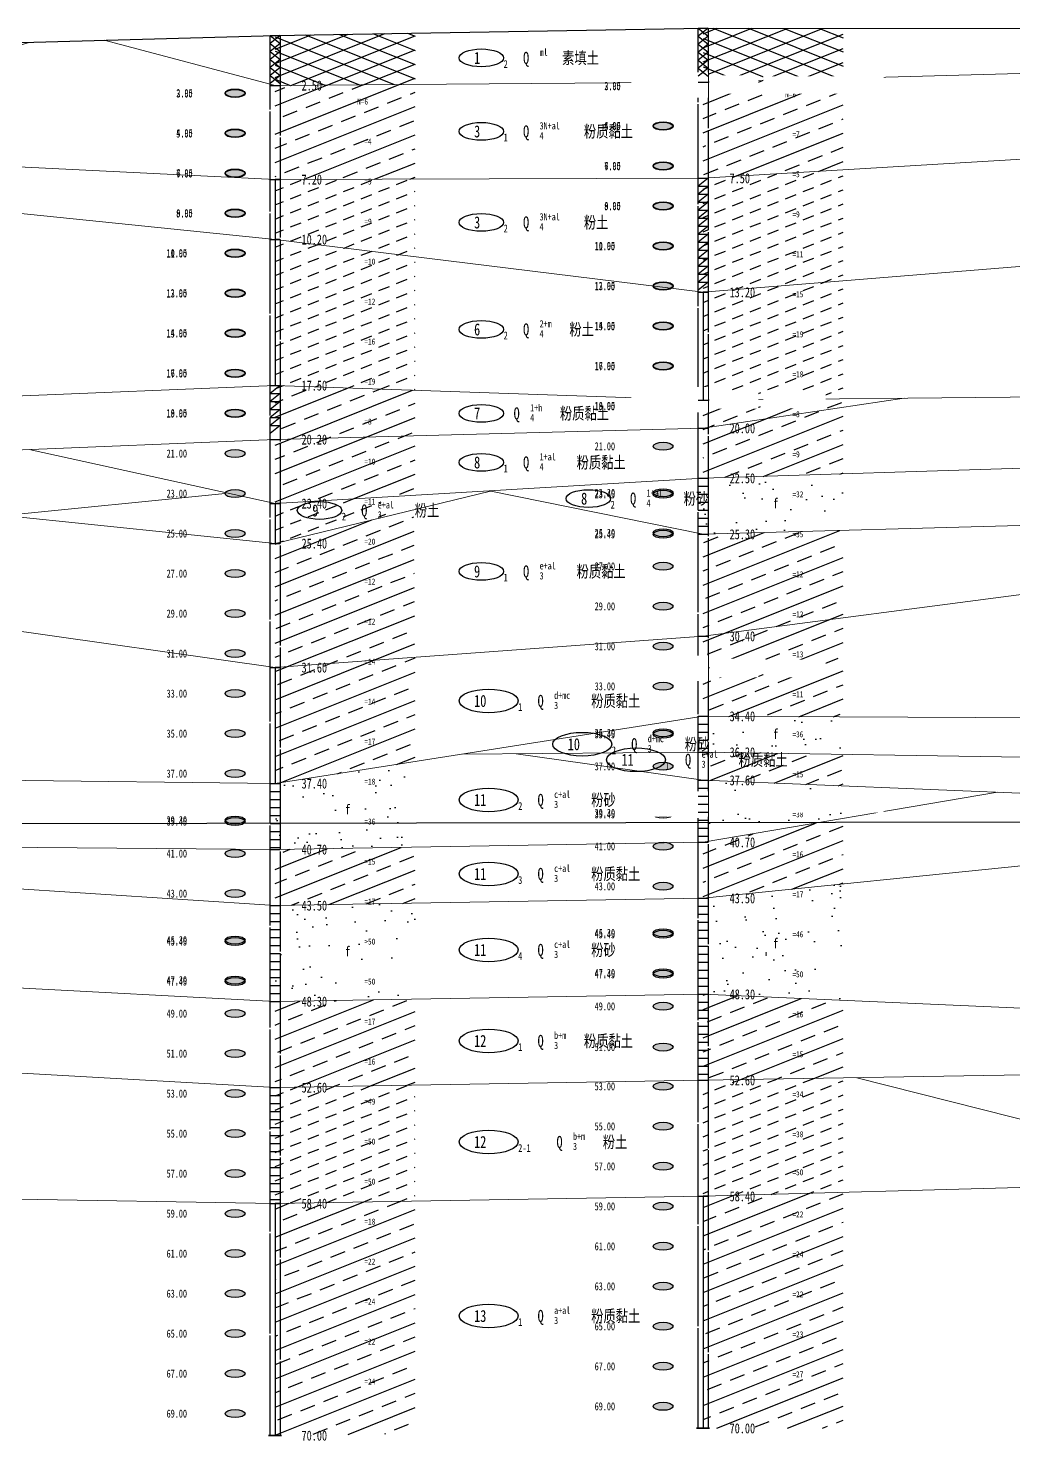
# Model space of a CAD drawing. Header units: millimetres. Extents: x 946 to 3601, y 223 to 2569.
# Drawn here: x 1460.5 to 1509.8, y 267.8 to 338.4 of the extents above; entities that cross this region are included whole.
import ezdxf

# ---------------------------------------------------------------- set-up
doc = ezdxf.new("R2010")
doc.units = ezdxf.units.MM
doc.linetypes.add('sx', pattern=[10, 5, 0, 5, 0])
for name, color, linetype in [('dz-temp', 4, 'Continuous'), ('GiCAD_PouMian', 7, 'Continuous'), ('GICAD_QUYANG', 7, 'Continuous'), ('地质-地层符号', 3, 'Continuous'), ('地质-地面线', 7, 'Continuous'), ('地质-填充花纹', 8, 'Continuous'), ('地质-标贯', 7, 'Continuous'), ('地质-钻孔', 7, 'Continuous')]:
    doc.layers.add(name, color=color, linetype=linetype)
doc.layers.add('地质-地层线', color=7, linetype='Continuous', lineweight=15)
doc.layers.add('地质-文字', color=7, linetype='Continuous', lineweight=15)
doc.styles.add('LZ_FONTS_FS', font='', dxfattribs={"width": 0.7})
doc.styles.add('叠加符号', font='', dxfattribs={"width": 0.7, "height": 2.5})
doc.styles.add('地层编号', font='', dxfattribs={"width": 0.7, "height": 3})
doc.styles.add('层底标注', font='', dxfattribs={"width": 0.7, "height": 2.5})
doc.styles.add('岩土名称', font='', dxfattribs={"width": 0.7, "height": 3})
doc.styles.add('时代', font='', dxfattribs={"width": 0.7, "height": 3})
doc.styles.add('标贯动探', font='', dxfattribs={"width": 0.7, "height": 1.5})
doc.styles.get('LZ_FONTS_FS').set_extended_font_data('仿宋_GB2312')
doc.styles.get('叠加符号').set_extended_font_data('仿宋_GB2312')
doc.styles.get('地层编号').set_extended_font_data('仿宋_GB2312')
doc.styles.get('层底标注').set_extended_font_data('仿宋_GB2312')
doc.styles.get('岩土名称').set_extended_font_data('仿宋_GB2312')
doc.styles.get('时代').set_extended_font_data('仿宋_GB2312')
doc.styles.get('标贯动探').set_extended_font_data('仿宋_GB2312')
pattern_1 = [(21.80141, (207.059, -62.8771), (-1.7677652, 0.7071061), []), (21.80141, (208.809, -62.8771), (-1.7677652, 0.7071061), [0.7615765, -0.475985])]
pattern_2 = [(21.80141, (207.059, -62.8771), (-0.88388348, 0.3535534), [0.571183, -0.38078866])]
pattern_3 = [(17.062863, (207.05897, -62.8771), (2.79036967, 1.24889985), [-5.9751498, 0, -4.4813624, 0, -4.4813624, 0]), (3.01447, (207.059, -62.8771), (7.2145321, 1.8094251), [-2.978456, 0, -7.7439854, 0, -1.7870735, 0]), (345.96657, (201.6935, -62.8771), (11.0733864, -1.5019982), [-1.573447, 0, -6.293788, 0, -7.3427527, 0]), (17.06286, (207.059, -62.877), (-2.941879, 3.021541), [-3.983433, 0, -4.979292, 0, -4.481362, 0]), (3.01447, (207.059, -62.877), (4.858372, 4.093388), [-3.574147, 0, -5.361221, 0, -1.787074, 0]), (345.7037, (201.6935, -62.877), (5.2409553, 1.250378), [-2.088827, 0, -6.788688, 0, -10.444135, 0]), (339.87047, (201.6935, -62.877), (6.9800505, 1.196567), [-0.942291, 0, -3.769163, 0, -3.769163, 0]), (17.06286, (207.059, -62.8771), (6.5425438, 3.7545058), [-1.4937875, 0, -1.4937875, 0, -4.4813624, 0]), (3.01447, (207.059, -62.877), (2.716851, 3.980613), [-3.574147, 0, -7.743985, 0, -1.787074, 0]), (345.7037, (201.6935, -62.877), (15.682466, 1.374167), [-6.266481, 0, -2.611034, 0, -2.611034, 0]), (339.8705, (201.6935, -62.877), (230427.237503, -84451.983463), [-1.187286, 0, -9.894053, 0, -0.94229, 0])]
pattern_4 = [(21.80141, (207.059, -62.8771), (-0.88388348, 0.3535534), []), (158.19859, (207.059, -62.8771), (-0.88388348, -0.3535534), [])]

# ---------------------------------------------------------------- blocks, each defined once
blk = doc.blocks.new('gkqy_yuan.dwg不标1')
at = {"layer": 'GiCAD_PouMian'}
h = blk.add_hatch(color=7, dxfattribs=at)
edge = h.paths.add_edge_path()
edge.add_arc((0, 0), 1, 0, 360)
at = {"layer": 'GICAD_QUYANG', "color": 7}
blk.add_circle((0, 0), 1, dxfattribs=at)
blk = doc.blocks.new('gkqy_rao.dwg不标1')
at = {"layer": 'GICAD_QUYANG', "color": 7}
blk.add_circle((0, 0), 1, dxfattribs=at)
blk = doc.blocks.new('WipeoutBlock')
at = {"color": 7}
blk.add_wipeout([(0, 0), (0, 1), (1, 1), (1, 0)], dxfattribs=at)

msp = doc.modelspace()

# ---------------------------------------------------------------- hatches: boundary and pattern name
at = {"layer": '地质-填充花纹', "linetype": 'Continuous'}
h = msp.add_hatch(dxfattribs=at)
h.set_pattern_fill('GKSTT', color=256, scale=0.25, style=0, pattern_type=2)
h.set_pattern_definition(pattern_4)
h.paths.add_polyline_path([(1501.288, 338.435), (1501.288, 335.935), (1494.288, 335.743), (1494.288, 338.443)])
h = msp.add_hatch(dxfattribs=at)
h.set_pattern_fill('GKSTT', color=256, scale=0.25, style=0, pattern_type=2)
h.set_pattern_definition(pattern_4)
h.paths.add_polyline_path([(1479.888, 335.633), (1472.888, 335.58), (1472.888, 338.08), (1479.888, 338.198)])
h = msp.add_hatch(dxfattribs=at)
h.set_pattern_fill('GLYNT', color=256, scale=0.25, style=0, pattern_type=2)
h.set_pattern_definition(pattern_1)
h.paths.add_polyline_path([(1479.888, 330.9), (1472.888, 330.88), (1472.888, 335.58), (1479.888, 335.633)])
h = msp.add_hatch(dxfattribs=at)
h.set_pattern_fill('GLYNT', color=256, scale=0.25, style=0, pattern_type=2)
h.set_pattern_definition(pattern_1)
h.paths.add_polyline_path([(1501.288, 331.36), (1494.288, 330.943), (1494.288, 335.743), (1501.288, 335.935)])
h = msp.add_hatch(dxfattribs=at)
h.set_pattern_fill('GKFT', color=256, scale=0.25, style=0, pattern_type=2)
h.set_pattern_definition(pattern_2)
h.paths.add_polyline_path([(1501.288, 325.81), (1494.288, 325.243), (1494.288, 330.943), (1501.288, 331.36)])
h = msp.add_hatch(dxfattribs=at)
h.set_pattern_fill('GKFT', color=256, scale=0.25, style=0, pattern_type=2)
h.set_pattern_definition(pattern_2)
h.paths.add_polyline_path([(1479.888, 327.017), (1472.888, 327.88), (1472.888, 330.88), (1479.888, 330.9)])
h = msp.add_hatch(dxfattribs=at)
h.set_pattern_fill('GKFT', color=256, scale=0.25, style=0, pattern_type=2)
h.set_pattern_definition(pattern_2)
h.paths.add_polyline_path([(1479.888, 327.017), (1479.888, 320.338), (1472.888, 320.58), (1472.888, 327.88)])
h = msp.add_hatch(dxfattribs=at)
h.set_pattern_fill('GKFT', color=256, scale=0.25, style=0, pattern_type=2)
h.set_pattern_definition(pattern_2)
h.paths.add_polyline_path([(1501.288, 319.91), (1494.288, 319.843), (1494.288, 325.243), (1501.288, 325.81)])
h = msp.add_hatch(dxfattribs=at)
h.set_pattern_fill('GLYNT', color=256, scale=0.25, style=0, pattern_type=2)
h.set_pattern_definition(pattern_1)
h.paths.add_polyline_path([(1479.888, 320.338), (1479.888, 318.064), (1472.888, 317.88), (1472.888, 320.58)])
h = msp.add_hatch(dxfattribs=at)
h.set_pattern_fill('GLYNT', color=256, scale=0.25, style=0, pattern_type=2)
h.set_pattern_definition(pattern_1)
h.paths.add_polyline_path([(1501.288, 319.485), (1494.288, 318.443), (1494.288, 319.843), (1501.288, 319.91)])
h = msp.add_hatch(dxfattribs=at)
h.set_pattern_fill('GLYNT', color=256, scale=0.25, style=0, pattern_type=2)
h.set_pattern_definition(pattern_1)
h.paths.add_polyline_path([(1501.288, 316.16), (1494.288, 315.943), (1494.288, 318.443), (1501.288, 319.485)])
h = msp.add_hatch(dxfattribs=at)
h.set_pattern_fill('GLYNT', color=256, scale=0.25, style=0, pattern_type=2)
h.set_pattern_definition(pattern_1)
h.paths.add_polyline_path([(1479.888, 315.093), (1478.108, 314.988), (1472.888, 314.68), (1472.888, 317.88), (1479.888, 318.064)])
h = msp.add_hatch(dxfattribs=at)
h.set_pattern_fill('GLXS', color=256, scale=0.25, style=0, pattern_type=2)
h.set_pattern_definition(pattern_3)
h.paths.add_polyline_path([(1501.288, 313.335), (1494.288, 313.143), (1494.288, 315.943), (1501.288, 316.16)])
h = msp.add_hatch(dxfattribs=at)
h.set_pattern_fill('GKFT', color=256, scale=0.25, style=0, pattern_type=2)
h.set_pattern_definition(pattern_2)
h.paths.add_polyline_path([(1472.888, 312.68), (1472.888, 314.68), (1478.108, 314.988), (1478.463, 314.035)])
h = msp.add_hatch(dxfattribs=at)
h.set_pattern_fill('GLYNT', color=256, scale=0.25, style=0, pattern_type=2)
h.set_pattern_definition(pattern_1)
h.paths.add_polyline_path([(1479.888, 306.991), (1472.888, 306.48), (1472.888, 312.68), (1478.273, 313.988), (1479.826, 314.366)])
h = msp.add_hatch(dxfattribs=at)
h.set_pattern_fill('GLYNT', color=256, scale=0.25, style=0, pattern_type=2)
h.set_pattern_definition(pattern_1)
h.paths.add_polyline_path([(1501.288, 308.96), (1494.288, 308.043), (1494.288, 313.143), (1501.288, 313.335)])
h = msp.add_hatch(dxfattribs=at)
h.set_pattern_fill('GLYNT', color=256, scale=0.25, style=0, pattern_type=2)
h.set_pattern_definition(pattern_1)
h.paths.add_polyline_path([(1501.288, 304.01), (1494.288, 304.043), (1494.288, 308.043), (1501.288, 308.96)])
h = msp.add_hatch(dxfattribs=at)
h.set_pattern_fill('GLYNT', color=256, scale=0.25, style=0, pattern_type=2)
h.set_pattern_definition(pattern_1)
h.paths.add_polyline_path([(1479.888, 301.78), (1472.888, 300.68), (1472.888, 306.48), (1479.888, 306.991)])
h = msp.add_hatch(dxfattribs=at)
h.set_pattern_fill('GLXS', color=256, scale=0.25, style=0, pattern_type=2)
h.set_pattern_definition(pattern_3)
h.paths.add_polyline_path([(1501.288, 304.01), (1501.288, 302.135), (1494.288, 302.243), (1494.288, 304.043)])
h = msp.add_hatch(dxfattribs=at)
h.set_pattern_fill('GLXS', color=256, scale=0.25, style=0, pattern_type=2)
h.set_pattern_definition(pattern_3)
h.paths.add_polyline_path([(1479.888, 297.498), (1472.888, 297.38), (1472.888, 300.68), (1479.888, 301.78)])
h = msp.add_hatch(dxfattribs=at)
h.set_pattern_fill('GLYNT', color=256, scale=0.25, style=0, pattern_type=2)
h.set_pattern_definition(pattern_1)
h.paths.add_polyline_path([(1501.288, 302.135), (1501.288, 300.56), (1494.288, 300.843), (1494.288, 302.243)])
h = msp.add_hatch(dxfattribs=at)
h.set_pattern_fill('GLXS', color=256, scale=0.25, style=0, pattern_type=2)
h.set_pattern_definition(pattern_3)
h.paths.add_polyline_path([(1501.288, 300.56), (1501.288, 298.935), (1494.288, 297.743), (1494.288, 300.843)])
h = msp.add_hatch(dxfattribs=at)
h.set_pattern_fill('GLYNT', color=256, scale=0.25, style=0, pattern_type=2)
h.set_pattern_definition(pattern_1)
h.paths.add_polyline_path([(1501.288, 295.66), (1494.288, 294.943), (1494.288, 297.743), (1501.288, 298.935)])
h = msp.add_hatch(dxfattribs=at)
h.set_pattern_fill('GLYNT', color=256, scale=0.25, style=0, pattern_type=2)
h.set_pattern_definition(pattern_1)
h.paths.add_polyline_path([(1479.888, 294.698), (1472.888, 294.58), (1472.888, 297.38), (1479.888, 297.498)])
h = msp.add_hatch(dxfattribs=at)
h.set_pattern_fill('GLXS', color=256, scale=0.25, style=0, pattern_type=2)
h.set_pattern_definition(pattern_3)
h.paths.add_polyline_path([(1501.288, 289.835), (1494.288, 290.143), (1494.288, 294.943), (1501.288, 295.66)])
h = msp.add_hatch(dxfattribs=at)
h.set_pattern_fill('GLXS', color=256, scale=0.25, style=0, pattern_type=2)
h.set_pattern_definition(pattern_3)
h.paths.add_polyline_path([(1479.888, 289.898), (1472.888, 289.78), (1472.888, 294.58), (1479.888, 294.698)])
h = msp.add_hatch(dxfattribs=at)
h.set_pattern_fill('GLYNT', color=256, scale=0.25, style=0, pattern_type=2)
h.set_pattern_definition(pattern_1)
h.paths.add_polyline_path([(1479.888, 285.598), (1472.888, 285.48), (1472.888, 289.78), (1479.888, 289.898)])
h = msp.add_hatch(dxfattribs=at)
h.set_pattern_fill('GLYNT', color=256, scale=0.25, style=0, pattern_type=2)
h.set_pattern_definition(pattern_1)
h.paths.add_polyline_path([(1501.288, 289.835), (1501.288, 285.96), (1494.288, 285.843), (1494.288, 290.143)])
h = msp.add_hatch(dxfattribs=at)
h.set_pattern_fill('GKFT', color=256, scale=0.25, style=0, pattern_type=2)
h.set_pattern_definition(pattern_2)
h.paths.add_polyline_path([(1479.888, 279.798), (1472.888, 279.68), (1472.888, 285.48), (1479.888, 285.598)])
h = msp.add_hatch(dxfattribs=at)
h.set_pattern_fill('GKFT', color=256, scale=0.25, style=0, pattern_type=2)
h.set_pattern_definition(pattern_2)
h.paths.add_polyline_path([(1501.288, 280.235), (1494.288, 280.043), (1494.288, 285.843), (1501.288, 285.96)])
h = msp.add_hatch(dxfattribs=at)
h.set_pattern_fill('GLYNT', color=256, scale=0.25, style=0, pattern_type=2)
h.set_pattern_definition(pattern_1)
h.paths.add_polyline_path([(1479.888, 268.198), (1472.888, 268.08), (1472.888, 279.68), (1479.888, 279.798)])
h = msp.add_hatch(dxfattribs=at)
h.set_pattern_fill('GLYNT', color=256, scale=0.25, style=0, pattern_type=2)
h.set_pattern_definition(pattern_1)
h.paths.add_polyline_path([(1501.288, 268.443), (1494.291, 268.443), (1494.288, 280.043), (1501.288, 280.235)])

# ---------------------------------------------------------------- linework, layer by layer
at = {"layer": 'dz-temp', "color": 7, "linetype": 'Continuous'}
msp.add_line((1394.9, 298.586), (1589.7, 298.884), dxfattribs=at)
at = {"layer": '地质-地层符号', "color": 7, "linetype": 'Continuous'}
for centre, major_axis in [((1483.201, 336.961), (-1.113, 0)), ((1483.201, 333.286), (-1.113, 0)), ((1483.201, 328.736), (-1.113, 0)), ((1483.201, 323.386), (-1.113, 0)), ((1483.201, 319.186), (-1.113, 0)), ((1483.201, 316.736), (-1.113, 0)), ((1488.551, 314.927), (-1.113, 0)), ((1475.111, 314.334), (-1.113, 0)), ((1483.201, 311.286), (-1.113, 0)), ((1483.565, 304.811), (-1.476, 0)), ((1488.246, 302.647), (-1.476, 0)), ((1490.936, 301.867), (-1.476, 0)), ((1483.565, 299.861), (-1.476, 0)), ((1483.565, 296.161), (-1.476, 0)), ((1483.565, 292.361), (-1.476, 0)), ((1483.565, 287.811), (-1.476, 0)), ((1483.565, 282.761), (-1.476, 0)), ((1483.565, 274.061), (-1.476, 0))]:
    msp.add_ellipse(centre, major_axis=major_axis, ratio=0.4, dxfattribs=at)
at = {"layer": '地质-地层线', "color": 7}
for p, q in [((1448.288, 334.187), (1460.588, 337.733)), ((1464.346, 337.839), (1472.888, 335.58)), ((1494.288, 335.743), (1522.288, 336.514)), ((1472.888, 335.58), (1494.288, 335.743)), ((1448.288, 332.087), (1472.888, 330.88)), ((1494.288, 330.943), (1522.288, 332.614)), ((1472.888, 330.88), (1494.288, 330.943)), ((1448.288, 330.387), (1472.888, 327.88)), ((1472.888, 327.88), (1494.288, 325.243)), ((1494.288, 325.243), (1522.288, 327.514)), ((1448.288, 319.587), (1472.888, 320.58)), ((1472.888, 320.58), (1494.288, 319.843)), ((1494.288, 319.843), (1522.288, 320.114)), ((1494.288, 318.443), (1504.339, 319.94)), ((1448.288, 316.887), (1472.888, 317.88)), ((1472.888, 317.88), (1494.288, 318.443)), ((1460.588, 317.383), (1472.888, 314.68)), ((1494.288, 315.943), (1522.288, 316.814)), ((1472.888, 314.68), (1494.288, 315.943)), ((1448.288, 312.987), (1470.388, 315.18)), ((1472.888, 312.68), (1483.658, 315.297)), ((1483.588, 315.311), (1494.288, 313.143)), ((1459.338, 314.083), (1472.888, 312.68)), ((1494.288, 313.143), (1522.288, 313.914)), ((1494.288, 308.043), (1522.288, 311.714)), ((1448.288, 309.987), (1472.888, 306.48)), ((1472.888, 306.48), (1494.288, 308.043)), ((1472.888, 300.68), (1494.288, 304.043)), ((1494.288, 304.043), (1522.288, 303.914)), ((1482.251, 302.151), (1494.288, 302.243)), ((1484.938, 302.171), (1494.288, 300.843)), ((1494.288, 302.243), (1522.288, 301.814)), ((1448.288, 300.987), (1472.888, 300.68)), ((1494.288, 300.843), (1522.288, 299.714)), ((1494.288, 297.743), (1509, 300.249)), ((1448.288, 297.587), (1472.888, 297.38)), ((1472.888, 297.38), (1494.288, 297.743)), ((1494.288, 294.943), (1522.288, 297.814)), ((1448.288, 296.187), (1472.888, 294.58)), ((1472.888, 294.58), (1494.288, 294.943)), ((1448.288, 291.087), (1472.888, 289.78)), ((1472.888, 289.78), (1494.288, 290.143)), ((1494.288, 290.143), (1522.288, 288.914)), ((1448.288, 286.887), (1472.888, 285.48)), ((1494.288, 285.843), (1522.288, 286.314)), ((1472.888, 285.48), (1494.288, 285.843)), ((1501.972, 285.972), (1522.288, 280.814)), ((1494.288, 280.043), (1522.288, 280.814)), ((1448.288, 280.087), (1472.888, 279.68)), ((1472.888, 279.68), (1494.288, 280.043))]:
    msp.add_line(p, q, dxfattribs=at)
at = {"layer": '地质-地面线', "color": 7, "linetype": 'Continuous'}
for p, q in [((1472.888, 338.08), (1494.288, 338.443)), ((1494.288, 338.443), (1522.288, 338.414)), ((1448.288, 337.387), (1472.888, 338.08))]:
    msp.add_line(p, q, dxfattribs=at)
at = {"layer": '地质-钻孔', "color": 7, "linetype": 'sx'}
for p, q in [((1494.038, 338.443), (1494.538, 338.443)), ((1494.038, 268.443), (1494.038, 338.443)), ((1494.538, 338.443), (1494.538, 268.443)), ((1472.638, 338.08), (1473.138, 338.08)), ((1472.638, 268.08), (1472.638, 338.08)), ((1473.138, 338.08), (1473.138, 268.08)), ((1494.613, 268.443), (1493.963, 268.443)), ((1493.963, 268.443), (1494.038, 268.443)), ((1494.538, 268.443), (1494.613, 268.443)), ((1473.213, 268.08), (1472.563, 268.08)), ((1472.563, 268.08), (1472.638, 268.08)), ((1473.138, 268.08), (1473.213, 268.08))]:
    msp.add_line(p, q, dxfattribs=at)
at = {"layer": '地质-钻孔', "color": 7, "linetype": 'Continuous'}
for p, q in [((1494.038, 338.443), (1494.538, 338.443)), ((1494.038, 338.443), (1494.538, 338.043)), ((1494.538, 338.443), (1494.038, 338.043)), ((1472.638, 338.08), (1473.138, 338.08)), ((1472.638, 338.08), (1473.138, 337.68)), ((1473.138, 338.08), (1472.638, 337.68)), ((1472.638, 337.68), (1473.138, 337.28)), ((1473.138, 337.68), (1472.638, 337.28)), ((1494.038, 338.043), (1494.538, 337.643)), ((1494.538, 338.043), (1494.038, 337.643)), ((1494.038, 337.643), (1494.538, 337.243)), ((1494.538, 337.643), (1494.038, 337.243)), ((1472.638, 337.28), (1473.138, 336.88)), ((1473.138, 337.28), (1472.638, 336.88)), ((1472.638, 336.88), (1473.138, 336.48)), ((1473.138, 336.88), (1472.638, 336.48)), ((1494.038, 337.243), (1494.538, 336.843)), ((1494.538, 337.243), (1494.038, 336.843)), ((1472.638, 336.48), (1473.138, 336.08)), ((1473.138, 336.48), (1472.638, 336.08)), ((1472.638, 336.08), (1473.138, 335.68)), ((1473.138, 336.08), (1472.638, 335.68)), ((1472.638, 335.58), (1473.138, 335.58)), ((1472.638, 335.58), (1473.138, 335.58)), ((1472.638, 330.88), (1473.138, 330.88)), ((1472.638, 330.88), (1473.138, 330.88)), ((1472.638, 330.88), (1473.138, 330.88)), ((1473.138, 330.88), (1472.888, 330.88)), ((1472.888, 330.88), (1472.888, 327.88)), ((1494.038, 330.943), (1494.538, 330.943)), ((1494.038, 330.943), (1494.538, 330.943)), ((1494.038, 330.943), (1494.538, 330.943)), ((1494.538, 330.943), (1494.038, 330.543)), ((1494.038, 330.543), (1494.538, 330.543)), ((1494.538, 330.543), (1494.038, 330.143)), ((1494.538, 330.943), (1494.538, 330.943)), ((1494.538, 330.543), (1494.538, 330.543)), ((1494.038, 330.143), (1494.538, 330.143)), ((1494.538, 330.143), (1494.038, 329.743)), ((1494.538, 330.143), (1494.538, 330.143)), ((1494.038, 329.743), (1494.538, 329.743)), ((1494.538, 329.743), (1494.038, 329.343)), ((1494.038, 329.343), (1494.538, 329.343)), ((1494.538, 329.343), (1494.038, 328.943)), ((1494.538, 329.743), (1494.538, 329.743)), ((1494.538, 329.343), (1494.538, 329.343)), ((1494.038, 328.943), (1494.538, 328.943)), ((1494.538, 328.943), (1494.038, 328.543)), ((1494.038, 328.543), (1494.538, 328.543)), ((1494.538, 328.543), (1494.038, 328.143)), ((1494.538, 328.943), (1494.538, 328.943)), ((1494.538, 328.543), (1494.538, 328.543)), ((1472.638, 327.88), (1473.138, 327.88)), ((1472.638, 327.88), (1473.138, 327.88)), ((1472.638, 327.88), (1473.138, 327.88)), ((1473.138, 327.88), (1472.888, 327.88)), ((1472.888, 327.88), (1472.888, 320.58)), ((1494.038, 328.143), (1494.538, 328.143)), ((1494.538, 328.143), (1494.038, 327.743)), ((1494.038, 327.743), (1494.538, 327.743)), ((1494.538, 327.743), (1494.038, 327.343)), ((1494.538, 328.143), (1494.538, 328.143)), ((1494.538, 327.743), (1494.538, 327.743)), ((1494.038, 327.343), (1494.538, 327.343)), ((1494.538, 327.343), (1494.038, 326.943)), ((1494.538, 327.343), (1494.538, 327.343)), ((1494.038, 326.943), (1494.538, 326.943)), ((1494.538, 326.943), (1494.038, 326.543)), ((1494.038, 326.543), (1494.538, 326.543)), ((1494.538, 326.543), (1494.038, 326.143)), ((1494.538, 326.943), (1494.538, 326.943)), ((1494.538, 326.543), (1494.538, 326.543)), ((1494.038, 326.143), (1494.538, 326.143)), ((1494.538, 326.143), (1494.038, 325.743)), ((1494.038, 325.743), (1494.538, 325.743)), ((1494.538, 325.743), (1494.038, 325.343)), ((1494.538, 326.143), (1494.538, 326.143)), ((1494.538, 325.743), (1494.538, 325.743)), ((1494.038, 325.243), (1494.538, 325.243)), ((1494.038, 325.243), (1494.538, 325.243)), ((1494.038, 325.243), (1494.538, 325.243)), ((1494.538, 325.243), (1494.288, 325.243)), ((1472.638, 320.58), (1473.138, 320.58)), ((1472.638, 320.58), (1473.138, 320.58)), ((1473.138, 320.58), (1472.638, 320.18)), ((1472.638, 320.58), (1473.138, 320.58)), ((1472.638, 320.18), (1473.138, 320.18)), ((1473.138, 320.18), (1472.638, 319.78)), ((1473.138, 320.58), (1473.138, 320.58)), ((1473.138, 320.18), (1473.138, 320.18)), ((1472.638, 319.78), (1473.138, 319.78)), ((1473.138, 319.78), (1472.638, 319.38)), ((1472.638, 319.38), (1473.138, 319.38)), ((1473.138, 319.38), (1472.638, 318.98)), ((1473.138, 319.78), (1473.138, 319.78)), ((1473.138, 319.38), (1473.138, 319.38)), ((1472.638, 318.98), (1473.138, 318.98)), ((1473.138, 318.98), (1472.638, 318.58)), ((1472.638, 318.58), (1473.138, 318.58)), ((1473.138, 318.58), (1472.638, 318.18)), ((1473.138, 318.98), (1473.138, 318.98)), ((1473.138, 318.58), (1473.138, 318.58)), ((1472.638, 317.88), (1473.138, 317.88)), ((1472.638, 317.88), (1473.138, 317.88)), ((1494.038, 318.443), (1494.538, 318.443)), ((1494.038, 318.443), (1494.538, 318.443)), ((1494.038, 315.943), (1494.538, 315.943)), ((1494.038, 315.943), (1494.538, 315.943)), ((1494.038, 315.943), (1494.538, 315.943)), ((1494.038, 315.543), (1494.538, 315.543)), ((1494.038, 315.143), (1494.538, 315.143)), ((1472.638, 314.68), (1473.138, 314.68)), ((1472.638, 314.68), (1473.138, 314.68)), ((1472.638, 314.68), (1473.138, 314.68)), ((1473.138, 314.68), (1472.888, 314.68)), ((1472.888, 314.68), (1472.888, 312.68)), ((1494.038, 314.743), (1494.538, 314.743)), ((1494.038, 314.343), (1494.538, 314.343)), ((1494.038, 313.943), (1494.538, 313.943)), ((1494.038, 313.543), (1494.538, 313.543)), ((1494.038, 313.143), (1494.538, 313.143)), ((1494.038, 313.143), (1494.538, 313.143)), ((1472.638, 312.68), (1473.138, 312.68)), ((1472.638, 312.68), (1473.138, 312.68)), ((1494.038, 308.043), (1494.538, 308.043)), ((1494.038, 308.043), (1494.538, 308.043)), ((1472.638, 306.48), (1473.138, 306.48)), ((1472.638, 306.48), (1473.138, 306.48)), ((1472.638, 306.48), (1473.138, 306.48)), ((1473.138, 306.48), (1472.888, 306.48)), ((1472.888, 306.48), (1472.888, 300.68)), ((1494.038, 304.043), (1494.538, 304.043)), ((1494.038, 304.043), (1494.538, 304.043)), ((1494.038, 304.043), (1494.538, 304.043)), ((1494.038, 303.643), (1494.538, 303.643)), ((1494.038, 303.243), (1494.538, 303.243)), ((1494.038, 302.843), (1494.538, 302.843)), ((1494.038, 302.443), (1494.538, 302.443)), ((1494.038, 302.243), (1494.538, 302.243)), ((1494.038, 302.243), (1494.538, 302.243)), ((1472.638, 300.68), (1473.138, 300.68)), ((1472.638, 300.68), (1473.138, 300.68)), ((1472.638, 300.68), (1473.138, 300.68)), ((1472.638, 300.28), (1473.138, 300.28)), ((1494.038, 300.843), (1494.538, 300.843)), ((1494.038, 300.843), (1494.538, 300.843)), ((1494.038, 300.843), (1494.538, 300.843)), ((1472.638, 299.88), (1473.138, 299.88)), ((1472.638, 299.48), (1473.138, 299.48)), ((1472.638, 299.08), (1473.138, 299.08)), ((1472.638, 298.68), (1473.138, 298.68)), ((1472.638, 298.28), (1473.138, 298.28)), ((1494.038, 298.443), (1494.538, 298.443)), ((1494.038, 298.043), (1494.538, 298.043)), ((1472.638, 297.88), (1473.138, 297.88)), ((1472.638, 297.48), (1473.138, 297.48)), ((1472.638, 297.38), (1473.138, 297.38)), ((1472.638, 297.38), (1473.138, 297.38)), ((1494.038, 297.743), (1494.538, 297.743)), ((1494.038, 297.743), (1494.538, 297.743)), ((1472.638, 294.58), (1473.138, 294.58)), ((1472.638, 294.58), (1473.138, 294.58)), ((1472.638, 294.58), (1473.138, 294.58)), ((1494.038, 294.943), (1494.538, 294.943)), ((1494.038, 294.943), (1494.538, 294.943)), ((1494.038, 294.943), (1494.538, 294.943)), ((1494.038, 294.543), (1494.538, 294.543)), ((1472.638, 294.18), (1473.138, 294.18)), ((1494.038, 294.143), (1494.538, 294.143)), ((1472.638, 293.78), (1473.138, 293.78)), ((1472.638, 293.38), (1473.138, 293.38)), ((1494.038, 293.743), (1494.538, 293.743)), ((1494.038, 293.343), (1494.538, 293.343)), ((1472.638, 292.98), (1473.138, 292.98)), ((1472.638, 292.58), (1473.138, 292.58)), ((1494.038, 292.943), (1494.538, 292.943)), ((1494.038, 292.543), (1494.538, 292.543)), ((1472.638, 292.18), (1473.138, 292.18)), ((1472.638, 291.78), (1473.138, 291.78)), ((1494.038, 292.143), (1494.538, 292.143)), ((1494.038, 291.743), (1494.538, 291.743)), ((1472.638, 291.38), (1473.138, 291.38)), ((1472.638, 290.98), (1473.138, 290.98)), ((1494.038, 291.343), (1494.538, 291.343)), ((1472.638, 290.58), (1473.138, 290.58)), ((1494.038, 290.943), (1494.538, 290.943)), ((1494.038, 290.543), (1494.538, 290.543)), ((1472.638, 290.18), (1473.138, 290.18)), ((1472.638, 289.78), (1473.138, 289.78)), ((1472.638, 289.78), (1473.138, 289.78)), ((1494.038, 290.143), (1494.538, 290.143)), ((1494.038, 290.143), (1494.538, 290.143)), ((1494.038, 290.143), (1494.538, 290.143)), ((1494.038, 290.143), (1494.538, 290.143)), ((1494.038, 289.743), (1494.538, 289.743)), ((1494.038, 289.343), (1494.538, 289.343)), ((1494.038, 288.943), (1494.538, 288.943)), ((1494.038, 288.543), (1494.538, 288.543)), ((1494.038, 288.143), (1494.538, 288.143)), ((1494.038, 287.743), (1494.538, 287.743)), ((1494.038, 287.343), (1494.538, 287.343)), ((1494.038, 286.943), (1494.538, 286.943)), ((1494.038, 286.543), (1494.538, 286.543)), ((1494.038, 286.143), (1494.538, 286.143)), ((1472.638, 285.48), (1473.138, 285.48)), ((1472.638, 285.48), (1473.138, 285.48)), ((1472.638, 285.48), (1473.138, 285.48)), ((1494.038, 285.843), (1494.538, 285.843)), ((1494.038, 285.843), (1494.538, 285.843)), ((1472.638, 285.08), (1473.138, 285.08)), ((1472.638, 284.68), (1473.138, 284.68)), ((1472.638, 284.28), (1473.138, 284.28)), ((1472.638, 283.88), (1473.138, 283.88)), ((1472.638, 283.48), (1473.138, 283.48)), ((1472.638, 283.08), (1473.138, 283.08)), ((1472.638, 282.68), (1473.138, 282.68)), ((1472.638, 282.28), (1473.138, 282.28)), ((1472.638, 281.88), (1473.138, 281.88)), ((1472.638, 281.48), (1473.138, 281.48)), ((1472.638, 281.08), (1473.138, 281.08)), ((1472.638, 280.68), (1473.138, 280.68)), ((1472.638, 280.28), (1473.138, 280.28)), ((1472.638, 279.88), (1473.138, 279.88)), ((1472.638, 279.68), (1473.138, 279.68)), ((1472.638, 279.68), (1473.138, 279.68)), ((1472.638, 279.68), (1473.138, 279.68)), ((1473.138, 279.68), (1472.888, 279.68)), ((1472.888, 279.68), (1472.888, 268.08)), ((1494.038, 280.043), (1494.538, 280.043)), ((1494.038, 280.043), (1494.538, 280.043)), ((1494.538, 280.043), (1494.288, 280.043)), ((1494.288, 280.043), (1494.288, 268.443)), ((1494.038, 268.443), (1494.538, 268.443)), ((1472.638, 268.08), (1473.138, 268.08))]:
    msp.add_line(p, q, dxfattribs=at)

# ---------------------------------------------------------------- block references
at = {"color": 7, "linetype": 'Continuous', "xscale": 0.5, "yscale": 0.2}
for name, p in [('gkqy_yuan.dwg不标1', (1492.288, 335.568)), ('gkqy_yuan.dwg不标1', (1492.288, 335.543)), ('gkqy_yuan.dwg不标1', (1470.888, 335.205)), ('gkqy_yuan.dwg不标1', (1470.888, 335.18)), ('gkqy_yuan.dwg不标1', (1470.888, 333.205)), ('gkqy_yuan.dwg不标1', (1470.888, 333.18)), ('gkqy_yuan.dwg不标1', (1492.288, 333.568)), ('gkqy_yuan.dwg不标1', (1492.288, 333.543)), ('gkqy_yuan.dwg不标1', (1470.888, 331.205)), ('gkqy_yuan.dwg不标1', (1470.888, 331.18)), ('gkqy_yuan.dwg不标1', (1492.288, 331.568)), ('gkqy_yuan.dwg不标1', (1492.288, 331.543)), ('gkqy_yuan.dwg不标1', (1470.888, 329.205)), ('gkqy_yuan.dwg不标1', (1470.888, 329.18)), ('gkqy_yuan.dwg不标1', (1492.288, 329.568)), ('gkqy_yuan.dwg不标1', (1492.288, 329.543)), ('gkqy_yuan.dwg不标1', (1492.288, 327.568)), ('gkqy_yuan.dwg不标1', (1492.288, 327.543)), ('gkqy_yuan.dwg不标1', (1470.888, 327.205)), ('gkqy_yuan.dwg不标1', (1470.888, 327.18)), ('gkqy_yuan.dwg不标1', (1492.288, 325.568)), ('gkqy_yuan.dwg不标1', (1492.288, 325.543)), ('gkqy_yuan.dwg不标1', (1470.888, 325.205)), ('gkqy_yuan.dwg不标1', (1470.888, 325.18)), ('gkqy_yuan.dwg不标1', (1492.288, 323.568)), ('gkqy_yuan.dwg不标1', (1492.288, 323.543)), ('gkqy_yuan.dwg不标1', (1470.888, 323.205)), ('gkqy_yuan.dwg不标1', (1470.888, 323.18)), ('gkqy_yuan.dwg不标1', (1470.888, 321.205)), ('gkqy_yuan.dwg不标1', (1470.888, 321.18)), ('gkqy_yuan.dwg不标1', (1492.288, 321.568)), ('gkqy_yuan.dwg不标1', (1492.288, 321.543)), ('gkqy_yuan.dwg不标1', (1470.888, 319.205)), ('gkqy_yuan.dwg不标1', (1470.888, 319.18)), ('gkqy_yuan.dwg不标1', (1492.288, 319.568)), ('gkqy_yuan.dwg不标1', (1492.288, 319.543)), ('gkqy_yuan.dwg不标1', (1470.888, 317.18)), ('gkqy_yuan.dwg不标1', (1492.288, 317.543)), ('gkqy_yuan.dwg不标1', (1470.888, 315.18)), ('gkqy_yuan.dwg不标1', (1492.288, 315.218)), ('gkqy_rao.dwg不标1', (1492.288, 315.143)), ('gkqy_yuan.dwg不标1', (1470.888, 313.18)), ('gkqy_yuan.dwg不标1', (1492.288, 313.218)), ('gkqy_rao.dwg不标1', (1492.288, 313.143)), ('gkqy_yuan.dwg不标1', (1492.288, 311.543)), ('gkqy_yuan.dwg不标1', (1470.888, 311.18)), ('gkqy_yuan.dwg不标1', (1470.888, 309.18)), ('gkqy_yuan.dwg不标1', (1492.288, 309.543)), ('gkqy_yuan.dwg不标1', (1470.888, 307.18)), ('gkqy_yuan.dwg不标1', (1492.288, 307.543)), ('gkqy_yuan.dwg不标1', (1470.888, 305.18)), ('gkqy_yuan.dwg不标1', (1492.288, 305.543)), ('gkqy_yuan.dwg不标1', (1470.888, 303.18)), ('gkqy_yuan.dwg不标1', (1492.288, 303.218)), ('gkqy_rao.dwg不标1', (1492.288, 303.143)), ('gkqy_yuan.dwg不标1', (1492.288, 301.543)), ('gkqy_yuan.dwg不标1', (1470.888, 301.18)), ('gkqy_yuan.dwg不标1', (1470.888, 298.855)), ('gkqy_rao.dwg不标1', (1470.888, 298.78)), ('gkqy_yuan.dwg不标1', (1492.288, 299.218)), ('gkqy_rao.dwg不标1', (1492.288, 299.143)), ('gkqy_yuan.dwg不标1', (1470.888, 297.18)), ('gkqy_yuan.dwg不标1', (1492.288, 297.543)), ('gkqy_yuan.dwg不标1', (1470.888, 295.18)), ('gkqy_yuan.dwg不标1', (1492.288, 295.543)), ('gkqy_yuan.dwg不标1', (1492.288, 293.218)), ('gkqy_rao.dwg不标1', (1492.288, 293.143)), ('gkqy_yuan.dwg不标1', (1470.888, 292.855)), ('gkqy_rao.dwg不标1', (1470.888, 292.78)), ('gkqy_yuan.dwg不标1', (1470.888, 290.855)), ('gkqy_rao.dwg不标1', (1470.888, 290.78)), ('gkqy_yuan.dwg不标1', (1492.288, 291.218)), ('gkqy_rao.dwg不标1', (1492.288, 291.143)), ('gkqy_yuan.dwg不标1', (1492.288, 289.543)), ('gkqy_yuan.dwg不标1', (1470.888, 289.18)), ('gkqy_yuan.dwg不标1', (1492.288, 287.503)), ('gkqy_yuan.dwg不标1', (1470.888, 287.18)), ('gkqy_yuan.dwg不标1', (1470.888, 285.18)), ('gkqy_yuan.dwg不标1', (1492.288, 285.543)), ('gkqy_yuan.dwg不标1', (1470.888, 283.18)), ('gkqy_yuan.dwg不标1', (1492.288, 283.543)), ('gkqy_yuan.dwg不标1', (1470.888, 281.18)), ('gkqy_yuan.dwg不标1', (1492.288, 281.543)), ('gkqy_yuan.dwg不标1', (1492.288, 279.543)), ('gkqy_yuan.dwg不标1', (1470.888, 279.18)), ('gkqy_yuan.dwg不标1', (1492.288, 277.543)), ('gkqy_yuan.dwg不标1', (1470.888, 277.18)), ('gkqy_yuan.dwg不标1', (1492.288, 275.543)), ('gkqy_yuan.dwg不标1', (1470.888, 275.18)), ('gkqy_yuan.dwg不标1', (1470.888, 273.18)), ('gkqy_yuan.dwg不标1', (1492.288, 273.543)), ('gkqy_yuan.dwg不标1', (1470.888, 271.18)), ('gkqy_yuan.dwg不标1', (1492.288, 271.543)), ('gkqy_yuan.dwg不标1', (1470.888, 269.18)), ('gkqy_yuan.dwg不标1', (1492.288, 269.543))]:
    msp.add_blockref(name, p, dxfattribs=at)

# ---------------------------------------------------------------- texts
at = {"color": 7, "linetype": 'Continuous', "style": 'LZ_FONTS_FS', "width": 0.75}
for s, p in [('3.00', (1489.351, 335.343)), ('2.95', (1489.351, 335.368)), ('3.00', (1467.951, 334.98)), ('2.95', (1467.951, 335.005)), ('4.95', (1467.951, 333.005)), ('5.00', (1467.951, 332.98)), ('4.95', (1489.351, 333.368)), ('5.00', (1489.351, 333.343)), ('6.95', (1467.951, 331.005)), ('7.00', (1467.951, 330.98)), ('6.95', (1489.351, 331.368)), ('7.00', (1489.351, 331.343)), ('8.95', (1467.951, 329.005)), ('9.00', (1467.951, 328.98)), ('8.95', (1489.351, 329.368)), ('9.00', (1489.351, 329.343)), ('10.95', (1488.866, 327.368)), ('11.00', (1488.866, 327.343)), ('10.95', (1467.466, 327.005)), ('11.00', (1467.466, 326.98)), ('12.95', (1488.866, 325.368)), ('13.00', (1488.866, 325.343)), ('12.95', (1467.466, 325.005)), ('13.00', (1467.466, 324.98)), ('14.95', (1488.866, 323.368)), ('15.00', (1488.866, 323.343)), ('14.95', (1467.466, 323.005)), ('15.00', (1467.466, 322.98)), ('16.95', (1467.466, 321.005)), ('17.00', (1467.466, 320.98)), ('16.95', (1488.866, 321.368)), ('17.00', (1488.866, 321.343)), ('18.95', (1467.466, 319.005)), ('19.00', (1467.466, 318.98)), ('18.95', (1488.866, 319.368)), ('19.00', (1488.866, 319.343)), ('21.00', (1467.466, 316.98)), ('21.00', (1488.866, 317.343)), ('23.00', (1467.466, 314.98)), ('23.30', (1488.866, 315.018)), ('23.45', (1488.866, 314.943)), ('25.00', (1467.466, 312.98)), ('25.30', (1488.866, 313.018)), ('25.45', (1488.866, 312.943)), ('27.00', (1488.866, 311.343)), ('27.00', (1467.466, 310.98)), ('29.00', (1467.466, 308.98)), ('29.00', (1488.866, 309.343)), ('31.00', (1467.466, 306.98)), ('31.00', (1488.866, 307.343)), ('33.00', (1467.466, 304.98)), ('33.00', (1488.866, 305.343)), ('35.00', (1467.466, 302.98)), ('35.30', (1488.866, 303.018)), ('35.45', (1488.866, 302.943)), ('37.00', (1488.866, 301.343)), ('37.00', (1467.466, 300.98)), ('39.30', (1467.466, 298.655)), ('39.45', (1467.466, 298.58)), ('39.30', (1488.866, 299.018)), ('39.45', (1488.866, 298.943)), ('41.00', (1467.466, 296.98)), ('41.00', (1488.866, 297.343)), ('43.00', (1467.466, 294.98)), ('43.00', (1488.866, 295.343)), ('45.30', (1488.866, 293.018)), ('45.45', (1488.866, 292.943)), ('45.30', (1467.466, 292.655)), ('45.45', (1467.466, 292.58)), ('47.30', (1467.466, 290.655)), ('47.45', (1467.466, 290.58)), ('47.30', (1488.866, 291.018)), ('47.45', (1488.866, 290.943)), ('49.00', (1488.866, 289.343)), ('49.00', (1467.466, 288.98)), ('51.00', (1488.866, 287.303)), ('51.00', (1467.466, 286.98)), ('53.00', (1467.466, 284.98)), ('53.00', (1488.866, 285.343)), ('55.00', (1467.466, 282.98)), ('55.00', (1488.866, 283.343)), ('57.00', (1467.466, 280.98)), ('57.00', (1488.866, 281.343)), ('59.00', (1488.866, 279.343)), ('59.00', (1467.466, 278.98)), ('61.00', (1488.866, 277.343)), ('61.00', (1467.466, 276.98)), ('63.00', (1488.866, 275.343)), ('63.00', (1467.466, 274.98)), ('65.00', (1467.466, 272.98)), ('65.00', (1488.866, 273.343)), ('67.00', (1467.466, 270.98)), ('67.00', (1488.866, 271.343)), ('69.00', (1467.466, 268.98)), ('69.00', (1488.866, 269.343))]:
    msp.add_text(s, height=0.4, dxfattribs=at).set_placement(p)
at = {"layer": '地质-地层符号', "color": 7, "linetype": 'Continuous', "width": 0.75}
for s, height, style, p in [('1', 0.6, '地层编号', (1482.838, 336.661)), ('Q', 0.6, '时代', (1485.287, 336.661)), ('ml', 0.36, '时代', (1486.113, 337.061)), ('素填土', 0.6, '岩土名称', (1487.24, 336.661)), ('2', 0.39, '地层编号', (1484.315, 336.461)), ('3', 0.6, '地层编号', (1482.838, 332.986)), ('Q', 0.6, '时代', (1485.287, 332.986)), ('3N+al', 0.36, '时代', (1486.113, 333.386)), ('粉质黏土', 0.6, '岩土名称', (1488.329, 332.986)), ('1', 0.39, '地层编号', (1484.315, 332.786)), ('4', 0.36, '时代', (1486.113, 332.886)), ('3N+al', 0.36, '时代', (1486.113, 328.836)), ('粉土', 0.6, '岩土名称', (1488.329, 328.436)), ('3', 0.6, '地层编号', (1482.838, 328.436)), ('2', 0.39, '地层编号', (1484.315, 328.236)), ('Q', 0.6, '时代', (1485.287, 328.436)), ('4', 0.36, '时代', (1486.113, 328.336)), ('6', 0.6, '地层编号', (1482.838, 323.086)), ('Q', 0.6, '时代', (1485.287, 323.086)), ('2+m', 0.36, '时代', (1486.113, 323.486)), ('粉土', 0.6, '岩土名称', (1487.603, 323.086)), ('2', 0.39, '地层编号', (1484.315, 322.886)), ('4', 0.36, '时代', (1486.113, 322.986)), ('7', 0.6, '地层编号', (1482.838, 318.886)), ('Q', 0.6, '时代', (1484.815, 318.886)), ('1+h', 0.36, '时代', (1485.641, 319.286)), ('粉质黏土', 0.6, '岩土名称', (1487.131, 318.886)), ('4', 0.36, '时代', (1485.641, 318.786)), ('1+al', 0.36, '时代', (1486.113, 316.836)), ('粉质黏土', 0.6, '岩土名称', (1487.966, 316.436)), ('8', 0.6, '地层编号', (1482.838, 316.436)), ('1', 0.39, '地层编号', (1484.315, 316.236)), ('Q', 0.6, '时代', (1485.287, 316.436)), ('4', 0.36, '时代', (1486.113, 316.336)), ('8', 0.6, '地层编号', (1488.188, 314.627)), ('Q', 0.6, '时代', (1490.637, 314.627)), ('1+al', 0.36, '时代', (1491.463, 315.027)), ('粉砂', 0.6, '岩土名称', (1493.316, 314.627)), ('9', 0.6, '地层编号', (1474.748, 314.034)), ('Q', 0.6, '时代', (1477.197, 314.034)), ('3', 0.36, '时代', (1478.023, 313.934)), ('e+al', 0.36, '时代', (1478.023, 314.434)), ('粉土', 0.6, '岩土名称', (1479.876, 314.034)), ('2', 0.39, '地层编号', (1489.665, 314.427)), ('4', 0.36, '时代', (1491.463, 314.527)), ('2', 0.39, '地层编号', (1476.224, 313.834)), ('9', 0.6, '地层编号', (1482.838, 310.986)), ('Q', 0.6, '时代', (1485.287, 310.986)), ('e+al', 0.36, '时代', (1486.113, 311.386)), ('粉质黏土', 0.6, '岩土名称', (1487.966, 310.986)), ('1', 0.39, '地层编号', (1484.315, 310.786)), ('3', 0.36, '时代', (1486.113, 310.886)), ('10', 0.6, '地层编号', (1482.838, 304.511)), ('Q', 0.6, '时代', (1486.013, 304.511)), ('d+mc', 0.36, '时代', (1486.84, 304.911)), ('粉质黏土', 0.6, '岩土名称', (1488.693, 304.511)), ('1', 0.39, '地层编号', (1485.041, 304.311)), ('3', 0.36, '时代', (1486.84, 304.411)), ('d+mc', 0.36, '时代', (1491.521, 302.747)), ('粉砂', 0.6, '岩土名称', (1493.374, 302.347)), ('10', 0.6, '地层编号', (1487.519, 302.347)), ('2', 0.39, '地层编号', (1489.722, 302.147)), ('Q', 0.6, '时代', (1490.695, 302.347)), ('3', 0.36, '时代', (1491.521, 302.247)), ('c+al', 0.36, '时代', (1494.211, 301.967)), ('11', 0.6, '地层编号', (1490.209, 301.567)), ('1', 0.39, '地层编号', (1492.412, 301.367)), ('Q', 0.6, '时代', (1493.384, 301.567)), ('3', 0.36, '时代', (1494.211, 301.467)), ('粉质黏土', 0.6, '岩土名称', (1496.064, 301.567)), ('11', 0.6, '地层编号', (1482.838, 299.561)), ('Q', 0.6, '时代', (1486.013, 299.561)), ('c+al', 0.36, '时代', (1486.84, 299.961)), ('粉砂', 0.6, '岩土名称', (1488.693, 299.561)), ('2', 0.39, '地层编号', (1485.041, 299.361)), ('3', 0.36, '时代', (1486.84, 299.461)), ('c+al', 0.36, '时代', (1486.84, 296.261)), ('11', 0.6, '地层编号', (1482.838, 295.861)), ('3', 0.39, '地层编号', (1485.041, 295.661)), ('Q', 0.6, '时代', (1486.013, 295.861)), ('3', 0.36, '时代', (1486.84, 295.761)), ('粉质黏土', 0.6, '岩土名称', (1488.693, 295.861)), ('11', 0.6, '地层编号', (1482.838, 292.061)), ('Q', 0.6, '时代', (1486.013, 292.061)), ('c+al', 0.36, '时代', (1486.84, 292.461)), ('粉砂', 0.6, '岩土名称', (1488.693, 292.061)), ('4', 0.39, '地层编号', (1485.041, 291.861)), ('3', 0.36, '时代', (1486.84, 291.961)), ('b+m', 0.36, '时代', (1486.84, 287.911)), ('粉质黏土', 0.6, '岩土名称', (1488.329, 287.511)), ('12', 0.6, '地层编号', (1482.838, 287.511)), ('1', 0.39, '地层编号', (1485.041, 287.311)), ('Q', 0.6, '时代', (1486.013, 287.511)), ('3', 0.36, '时代', (1486.84, 287.411)), ('b+m', 0.36, '时代', (1487.784, 282.861)), ('12', 0.6, '地层编号', (1482.838, 282.461)), ('2-1', 0.39, '地层编号', (1485.041, 282.261)), ('Q', 0.6, '时代', (1486.958, 282.461)), ('3', 0.36, '时代', (1487.784, 282.361)), ('粉土', 0.6, '岩土名称', (1489.274, 282.461)), ('13', 0.6, '地层编号', (1482.838, 273.761)), ('Q', 0.6, '时代', (1486.013, 273.761)), ('3', 0.36, '时代', (1486.84, 273.661)), ('a+al', 0.36, '时代', (1486.84, 274.161)), ('粉质黏土', 0.6, '岩土名称', (1488.693, 273.761)), ('1', 0.39, '地层编号', (1485.041, 273.561))]:
    msp.add_text(s, height=height, dxfattribs=dict(at, style=style)).set_placement(p)
at = {"layer": '地质-填充花纹', "linetype": 'Continuous', "style": '叠加符号', "width": 0.75}
for p in [(1497.788, 314.445), (1497.788, 302.908), (1476.388, 299.134), (1497.788, 299.32), (1476.388, 292.039), (1497.788, 292.445)]:
    msp.add_text('f', height=0.5, dxfattribs=at).set_placement(p)
at = {"layer": '地质-文字', "color": 7, "linetype": 'Continuous', "style": '层底标注', "width": 0.75}
for s, p in [('2.50', (1474.213, 335.33)), ('2.70', (1495.613, 335.493)), ('7.20', (1474.213, 330.63)), ('7.50', (1495.613, 330.693)), ('10.20', (1474.213, 327.63)), ('13.20', (1495.613, 324.993)), ('17.50', (1474.213, 320.33)), ('18.60', (1495.613, 319.593)), ('20.00', (1495.613, 318.193)), ('20.20', (1474.213, 317.63)), ('22.50', (1495.613, 315.693)), ('23.40', (1474.213, 314.43)), ('25.40', (1474.213, 312.43)), ('25.30', (1495.613, 312.893)), ('30.40', (1495.613, 307.793)), ('31.60', (1474.213, 306.23)), ('34.40', (1495.613, 303.793)), ('36.20', (1495.613, 301.993)), ('37.40', (1474.213, 300.43)), ('37.60', (1495.613, 300.593)), ('40.70', (1474.213, 297.13)), ('40.70', (1495.613, 297.493)), ('43.50', (1474.213, 294.33)), ('43.50', (1495.613, 294.693)), ('48.30', (1495.613, 289.893)), ('48.30', (1474.213, 289.53)), ('52.60', (1495.613, 285.593)), ('52.60', (1474.213, 285.23)), ('58.40', (1474.213, 279.43)), ('58.40', (1495.613, 279.793)), ('70.00', (1495.613, 268.193)), ('70.00', (1474.213, 267.83))]:
    msp.add_text(s, height=0.5, dxfattribs=at).set_placement(p)
at = {"layer": '地质-标贯', "color": 7, "linetype": 'Continuous', "style": '标贯动探', "width": 0.75}
for s, p in [('N=6', (1476.988, 334.63)), ('N=6', (1498.388, 334.993)), ('=4', (1477.351, 332.63)), ('=7', (1498.751, 332.993)), ('=5', (1498.751, 330.993)), ('=5', (1477.351, 330.63)), ('=9', (1498.751, 328.993)), ('=9', (1477.351, 328.63)), ('=11', (1498.751, 326.993)), ('=10', (1477.351, 326.63)), ('=12', (1477.351, 324.63)), ('=15', (1498.751, 324.993)), ('=16', (1477.351, 322.63)), ('=19', (1498.751, 322.993)), ('=19', (1477.351, 320.63)), ('=18', (1498.751, 320.993)), ('=8', (1498.751, 318.993)), ('=8', (1477.351, 318.63)), ('=9', (1498.751, 316.993)), ('=10', (1477.351, 316.63)), ('=32', (1498.751, 314.993)), ('=11', (1477.351, 314.63)), ('=20', (1477.351, 312.63)), ('=35', (1498.751, 312.993)), ('=12', (1477.351, 310.63)), ('=12', (1498.751, 310.993)), ('=12', (1477.351, 308.63)), ('=12', (1498.751, 308.993)), ('=13', (1498.751, 306.993)), ('=14', (1477.351, 306.63)), ('=11', (1498.751, 304.993)), ('=14', (1477.351, 304.63)), ('=36', (1498.751, 302.993)), ('=17', (1477.351, 302.63)), ('=18', (1477.351, 300.63)), ('=15', (1498.751, 300.993)), ('=36', (1477.351, 298.63)), ('=38', (1498.751, 298.993)), ('=15', (1477.351, 296.63)), ('=16', (1498.751, 296.993)), ('=17', (1498.751, 294.993)), ('=17', (1477.351, 294.63)), ('=46', (1498.751, 292.993)), ('>50', (1477.351, 292.63)), ('=50', (1498.751, 290.993)), ('=50', (1477.351, 290.63)), ('=17', (1477.351, 288.63)), ('=16', (1498.751, 288.993)), ('=16', (1477.351, 286.63)), ('=15', (1498.751, 286.993)), ('=49', (1477.351, 284.63)), ('=34', (1498.751, 284.993)), ('=38', (1498.751, 282.993)), ('=50', (1477.351, 282.63)), ('=50', (1498.751, 281.093)), ('=50', (1477.351, 280.63)), ('=22', (1498.751, 278.993)), ('=18', (1477.351, 278.63)), ('=22', (1477.351, 276.63)), ('=24', (1498.751, 276.993)), ('=24', (1477.351, 274.63)), ('=22', (1498.751, 274.993)), ('=22', (1477.351, 272.63)), ('=23', (1498.751, 272.993)), ('=27', (1498.751, 270.993)), ('=24', (1477.351, 270.63))]:
    msp.add_text(s, height=0.3, dxfattribs=at).set_placement(p)

# ---------------------------------------------------------------- next in the draw order: block references
at = {"linetype": 'Continuous'}
for p, xscale, yscale in [((1490.7, 334.979), 3.827567547823446, 1.261189183291599), ((1459.427, 327.033), 6.011891792915958, 0.877837837837824), ((1490.7, 319.24), 3.827567547823446, 1.261189183291599), ((1490.7, 305.804), 3.827567547823446, 1.261189183291599), ((1490.7, 299.029), 3.827567547823446, 1.261189183291599)]:
    msp.add_blockref('WipeoutBlock', p, dxfattribs=dict(at, xscale=xscale, yscale=yscale))

# ---------------------------------------------------------------- next in the draw order: linework, layer by layer
at = {"layer": '地质-钻孔', "color": 7, "linetype": 'Continuous'}
for p, q in [((1494.038, 336.843), (1494.538, 336.443)), ((1494.538, 336.843), (1494.038, 336.443)), ((1494.038, 298.843), (1494.538, 298.843))]:
    msp.add_line(p, q, dxfattribs=at)

# ---------------------------------------------------------------- next in the draw order: block references
at = {"linetype": 'Continuous', "xscale": 2.421340504414457}
for p, yscale in [((1494.625, 335.166), 0.9184864864864996), ((1494.625, 319.427), 0.9184864864864996), ((1494.625, 305.991), 0.9262702702702701), ((1494.625, 299.216), 0.9262702702702701)]:
    msp.add_blockref('WipeoutBlock', p, dxfattribs=dict(at, yscale=yscale))

# ---------------------------------------------------------------- next in the draw order: linework, layer by layer
at = {"layer": '地质-钻孔', "color": 7, "linetype": 'Continuous'}
for p, q in [((1494.038, 336.443), (1494.538, 336.043)), ((1494.538, 336.443), (1494.038, 336.043)), ((1494.038, 335.743), (1494.538, 335.743)), ((1494.038, 335.743), (1494.538, 335.743)), ((1494.288, 325.243), (1494.288, 319.843)), ((1494.038, 319.843), (1494.538, 319.843)), ((1494.038, 319.843), (1494.538, 319.843)), ((1494.038, 300.443), (1494.538, 300.443)), ((1494.038, 300.043), (1494.538, 300.043)), ((1494.038, 299.643), (1494.538, 299.643)), ((1494.038, 299.243), (1494.538, 299.243))]:
    msp.add_line(p, q, dxfattribs=at)

# ---------------------------------------------------------------- next in the draw order: block references
at = {"linetype": 'Continuous'}
for p, xscale, yscale in [((1497.305, 335.166), 6.011891792915958, 0.877837837837824), ((1497.305, 319.434), 3.105945896457979, 0.8745945945945824), ((1497.305, 305.991), 3.105945896457979, 0.8810810810810654), ((1497.305, 299.216), 6.011891792915958, 0.877837837837824)]:
    msp.add_blockref('WipeoutBlock', p, dxfattribs=dict(at, xscale=xscale, yscale=yscale))

doc.saveas('drawing.dxf')
